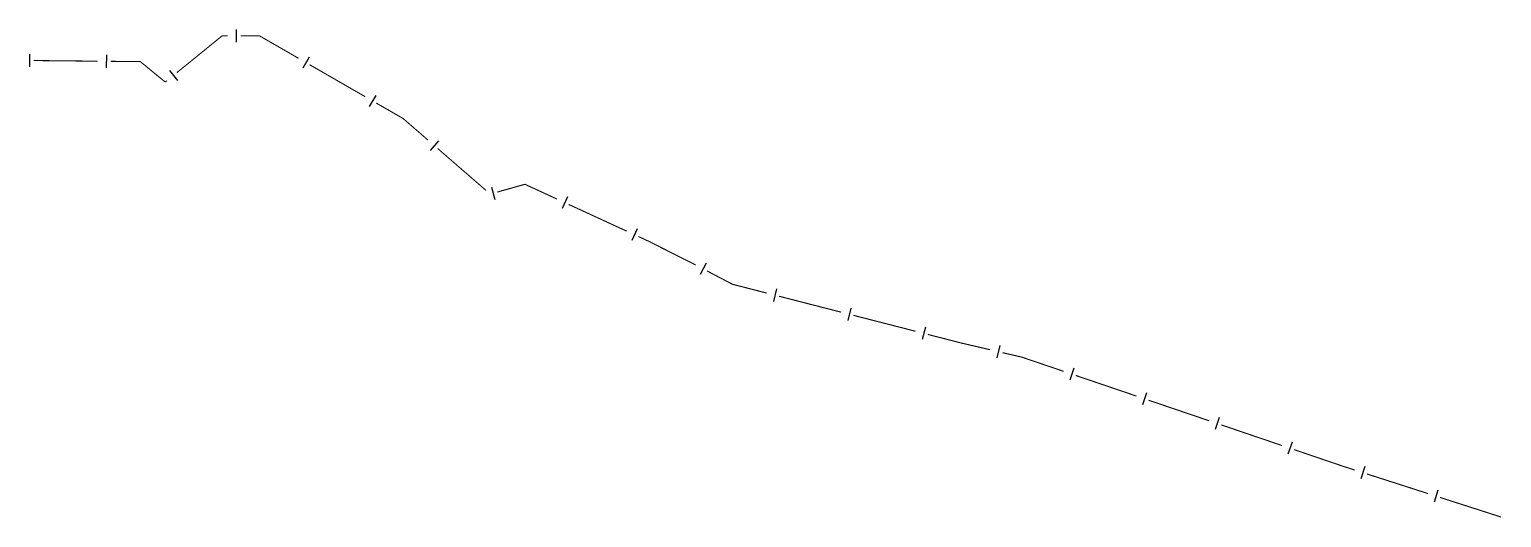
# Model space of a CAD drawing. Extents: x 208948 to 212966, y 4875285 to 4878160.
# Drawn here: x 211666.9 to 212011.8, y 4878045.1 to 4878159.5 of the extents above; entities that cross this region are included whole.
import ezdxf

# ---------------------------------------------------------------- set-up
doc = ezdxf.new("R2010")
doc.units = 0
doc.header["$LTSCALE"] = 1.5
doc.header["$MEASUREMENT"] = 0
doc.layers.add('LM-LIM-SETORES-BAIRROS', color=7, linetype='CONTINUOUS')

msp = doc.modelspace()

# ---------------------------------------------------------------- linework, layer by layer
at = {"layer": 'LM-LIM-SETORES-BAIRROS', "const_width": 0.25}
for points in [[(211712.041737, 4878158.01537), (211701.411951, 4878149.378669)], [(211712.345572, 4878158.01537), (211712.041737, 4878158.01537)], [(211713.345572, 4878158.01537), (211712.345572, 4878158.01537)], [(211720.790807, 4878158.01537), (211716.345572, 4878158.01537)], [(211721.271559, 4878157.738528), (211720.790807, 4878158.01537)], [(211729.937432, 4878152.748273), (211721.271559, 4878157.738528)], [(211682.907452, 4878152.074338), (211667.908206, 4878152.224775)], [(211692.877108, 4878151.974345), (211685.907301, 4878152.04425)], [(211692.900168, 4878151.955403), (211692.877108, 4878151.974345)], [(211698.709821, 4878147.183188), (211692.900168, 4878151.955403)], [(211745.536003, 4878143.765814), (211732.537194, 4878151.251197)], [(211699.083609, 4878147.486891), (211698.709821, 4878147.183188)], [(211754.433065, 4878138.642429), (211748.135765, 4878142.268737)], [(211754.986964, 4878138.162006), (211754.433065, 4878138.642429)], [(211760.275007, 4878133.575438), (211754.986964, 4878138.162006)], [(211773.872831, 4878121.781407), (211762.541311, 4878131.609766)], [(211782.971698, 4878123.227401), (211776.493071, 4878121.400095)], [(211783.215685, 4878123.115061), (211782.971698, 4878123.227401)], [(211790.482417, 4878119.769228), (211783.215685, 4878123.115061)], [(211806.832565, 4878112.241102), (211793.207442, 4878118.51454)], [(211811.926953, 4878109.895484), (211809.557589, 4878110.986415)], [(211812.276498, 4878109.719048), (211811.926953, 4878109.895484)], [(211822.863291, 4878104.375238), (211812.276498, 4878109.719048)], [(211822.98817, 4878104.309825), (211822.863291, 4878104.375238)], [(211831.612361, 4878099.792392), (211825.645665, 4878102.917804)], [(211831.868353, 4878099.726651), (211831.612361, 4878099.792392)], [(211839.61692, 4878097.736747), (211831.868353, 4878099.726651)], [(211857.051194, 4878093.259462), (211842.522632, 4878096.990532)], [(211874.485469, 4878088.782177), (211859.956907, 4878092.513248)], [(211885.148337, 4878086.043853), (211877.391181, 4878088.035963)], [(211886.11349, 4878085.818416), (211885.148337, 4878086.043853)], [(211891.956222, 4878084.45369), (211886.11349, 4878085.818416)], [(211899.417654, 4878082.710874), (211894.877589, 4878083.771327)], [(211899.73743, 4878082.602221), (211899.417654, 4878082.710874)], [(211909.205795, 4878079.385069), (211899.73743, 4878082.602221)], [(211926.248852, 4878073.594196), (211912.046304, 4878078.419924)], [(211943.291909, 4878067.803323), (211929.089361, 4878072.629051)], [(211960.334966, 4878062.01245), (211946.132418, 4878066.838178)], [(211974.826305, 4878057.088597), (211963.175475, 4878061.047305)], [(211975.487969, 4878056.875958), (211974.826305, 4878057.088597)], [(211977.392059, 4878056.264041), (211975.487969, 4878056.875958)], [(211994.528864, 4878050.75678), (211980.248193, 4878055.346164)], [(212011.665669, 4878045.24952), (211997.384998, 4878049.838904)]]:
    msp.add_lwpolyline(points, dxfattribs=at)
at = {"layer": 'LM-LIM-SETORES-BAIRROS'}
for points in [[(211715.345572, 4878159.51537), (211715.345572, 4878156.51537)], [(211666.9233, 4878153.734729), (211666.893213, 4878150.73488)], [(211684.922395, 4878153.554204), (211684.892307, 4878150.554355)], [(211732.419145, 4878153.050103), (211730.922068, 4878150.450341)], [(211699.689948, 4878149.912247), (211701.581726, 4878147.583905)], [(211748.017716, 4878144.067644), (211746.52064, 4878141.467882)], [(211762.768713, 4878133.398142), (211760.803041, 4878131.131838)], [(211775.123431, 4878122.57231), (211775.937812, 4878119.684961)], [(211792.926444, 4878120.295282), (211791.671757, 4878117.570257)], [(211809.276592, 4878112.767156), (211808.021904, 4878110.042132)], [(211825.455844, 4878104.710558), (211824.063823, 4878102.053064)], [(211841.927168, 4878098.692127), (211841.180954, 4878095.786414)], [(211859.361443, 4878094.214842), (211858.615229, 4878091.30913)], [(211876.795717, 4878089.737557), (211876.049503, 4878086.831845)], [(211894.244981, 4878085.459465), (211893.562618, 4878082.538098)], [(211911.582041, 4878080.161894), (211910.616895, 4878077.321384)], [(211928.625097, 4878074.371021), (211927.659952, 4878071.530511)], [(211945.668154, 4878068.580148), (211944.703009, 4878065.739638)], [(211962.711211, 4878062.789275), (211961.746066, 4878059.948765)], [(211979.755087, 4878057.08019), (211978.83721, 4878054.224056)], [(211996.891892, 4878051.57293), (211995.974015, 4878048.716795)]]:
    msp.add_lwpolyline(points, dxfattribs=at)

doc.saveas('drawing.dxf')
